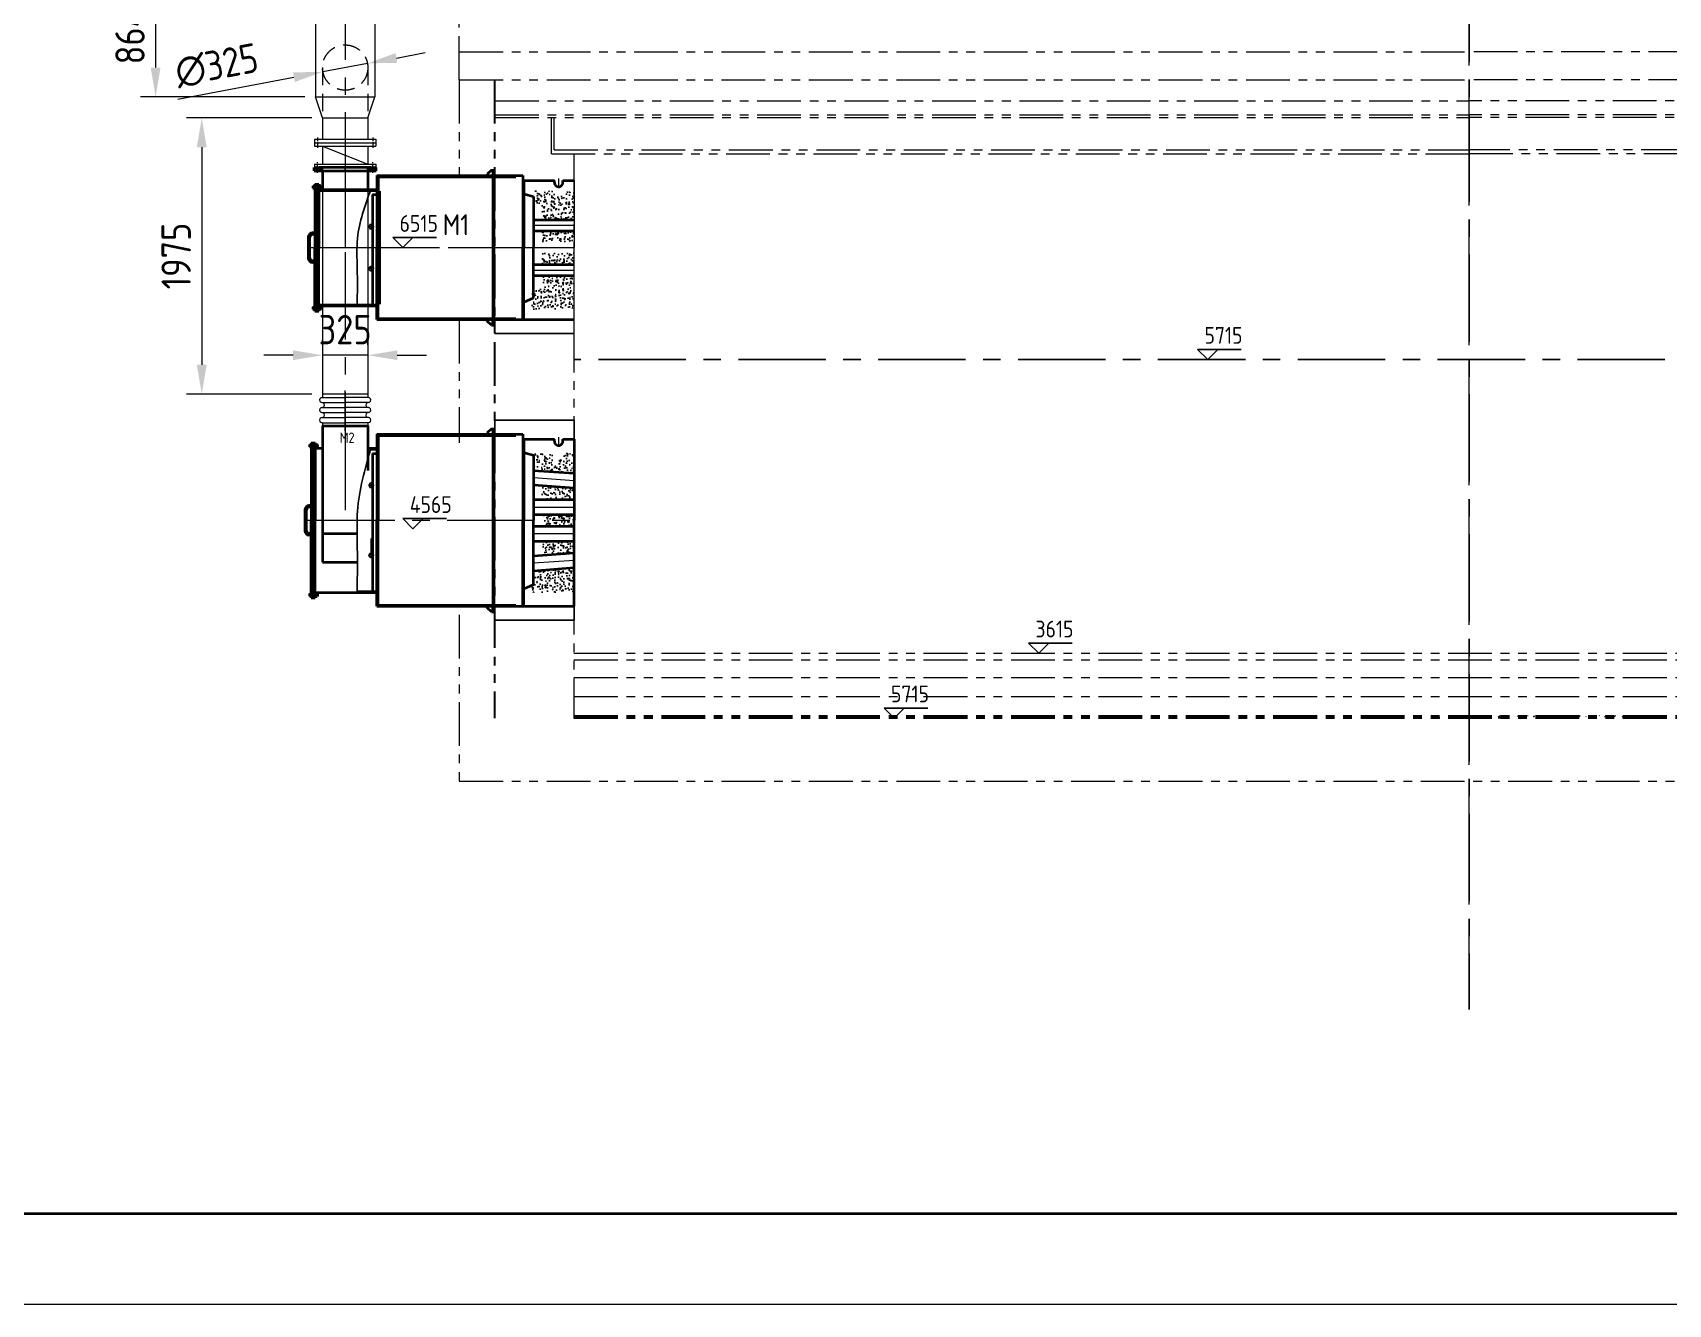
# Model space of a CAD drawing. Header units: millimetres. Extents: x 188205 to 604756, y -401673 to 15123.
# Drawn here: x 348711 to 360405, y -231572 to -222479 of the extents above; entities that cross this region are included whole.
import ezdxf

# ---------------------------------------------------------------- set-up
doc = ezdxf.new("R2010")
doc.units = ezdxf.units.MM
doc.header["$LTSCALE"] = 500
for name, pattern in [('CENTER', [2, 1.25, -0.25, 0.25, -0.25]), ('CONTINOUS', [0]), ('DASHED2', [0.375, 0.25, -0.125]), ('PHANTOM2', [1.25, 0.625, -0.125, 0.125, -0.125, 0.125, -0.125])]:
    doc.linetypes.add(name, pattern=pattern)
for name, color, linetype, lineweight in [('2D', 4, 'PHANTOM2', 20), ('BIAOZHU', 3, 'Continuous', 25), ('POU', 4, 'Continuous', 20), ('SHI', 7, 'Continuous', 40), ('SW', 8, 'Continuous', 20), ('WEN', 3, 'Continuous', 20), ('XI', 2, 'Continuous', 20), ('XU', 6, 'DASHED2', 20), ('ZHONG', 1, 'CENTER', 20), ('中心线', 1, 'CENTER', 18), ('尺寸', 4, 'Continuous', 18)]:
    doc.layers.add(name, color=color, linetype=linetype, lineweight=lineweight)
doc.layers.add('CENTR', color=1, linetype='CENTER')
doc.layers.add('dim', color=7, linetype='Continuous')
doc.styles.add('ACC', font='simplex.shx', dxfattribs={"width": 0.75, "bigfont": 'hztxt.shx'})
doc.styles.add('GB', font='gbenor.shx', dxfattribs={"bigfont": 'gbcbig.shx'})
doc.dimstyles.new('ISO-60', dxfattribs={"dimscale": 60, "dimtxt": 3.5, "dimasz": 3.5, "dimexe": 1.8, "dimexo": 1.25, "dimgap": 1.3, "dimtad": 1, "dimrnd": 1, "dimdsep": 46, "dimtxsty": 'GB', "dimcen": 0, "dimclrd": 3, "dimclre": 3, "dimclrt": 256, "dimadec": 0, "dimazin": 0, "dimtfac": 1, "dimtix": 1, "dimtmove": 0, "dimatfit": 3, "dimldrblk": 'DOTSMALL', "dimfxl": 0, "dimlwd": 20, "dimlwe": 20, "dimarcsym": 0})
pattern_1 = [(50, (-55914.91, -19507.804), (72.87387, -6.375634), [7.62, -83.82]), (355, (-55914.91, -19507.804), (-14.09713, 76.42266), [6.096, -67.056]), (100.451, (-55908.84, -19508.335), (58.777, 70.046675), [6.476, -71.236]), (46.1842, (-55914.91, -19487.48), (108.43162, -16.81693), [11.43, -125.73]), (96.6356, (-55905.88, -19488.89), (94.9617, 98.97022), [9.714, -106.854]), (351.184, (-55914.91, -19487.48), (94.96184, 98.97005), [9.144, -100.584]), (21, (-55904.75, -19492.564), (60.64595, -40.90621), [7.62, -83.82]), (326, (-55904.75, -19492.564), (24.72081, 73.67519), [6.096, -67.056]), (71.4514, (-55899.7, -19495.97), (85.3666, 32.76914), [6.476, -71.236]), (37.5, (-55914.913, -19507.804), (1.235441, 33.822016), [0, -66.2432, 0, -68.072, 0, -67.31]), (7.5, (-55914.913, -19507.804), (26.727865, 40.07223), [0, -38.8112, 0, -64.7192, 0, -25.654]), (327.5, (-55937.57, -19507.804), (54.236238, -2.291498), [0, -25.4, 0, -79.248, 0, -105.156]), (317.5, (-55947.73, -19507.804), (59.251673, 10.170596), [0, -33.02, 0, -52.6288, 0, -74.676])]
pattern_2 = [(45, (-4144.3455, -3566.1863), (-2.245064, 2.245064), [])]
pattern_3 = [(50, (-55889.91, -13124.71), (72.87387, -6.375634), [7.62, -83.82]), (355, (-55889.91, -13124.71), (-14.09713, 76.42266), [6.096, -67.056]), (100.451, (-55883.84, -13125.24), (58.777, 70.046675), [6.476, -71.236]), (46.1842, (-55889.91, -13104.39), (108.43162, -16.81693), [11.43, -125.73]), (96.6356, (-55880.88, -13105.79), (94.9617, 98.97022), [9.714, -106.854]), (351.184, (-55889.91, -13104.39), (94.96184, 98.97005), [9.144, -100.584]), (21, (-55879.75, -13109.47), (60.64595, -40.90621), [7.62, -83.82]), (326, (-55879.75, -13109.47), (24.72081, 73.67519), [6.096, -67.056]), (71.4514, (-55874.7, -13112.88), (85.3666, 32.76914), [6.476, -71.236]), (37.5, (-55889.913, -13124.709), (1.235441, 33.822016), [0, -66.2432, 0, -68.072, 0, -67.31]), (7.5, (-55889.913, -13124.71), (26.727865, 40.07223), [0, -38.8112, 0, -64.7192, 0, -25.654]), (327.5, (-55912.57, -13124.71), (54.236238, -2.291498), [0, -25.4, 0, -79.248, 0, -105.156]), (317.5, (-55922.73, -13124.71), (59.251673, 10.170596), [0, -33.02, 0, -52.6288, 0, -74.676])]
pattern_4 = [(225, (8646.2436, 8383.133), (-2.245064, 2.245064), [])]
pattern_5 = [(315, (-8646.2567, 8383.133), (2.245064, 2.245064), [])]
pattern_6 = [(45, (-8100.633, -9139.6654), (-2.245064, 2.245064), [])]
pattern_7 = [(225.002762, (9715.9156, 8383.5757), (-2.2451723, 2.2449558), [])]
pattern_8 = [(315, (-9716.3328, 8383.133), (2.245064, 2.245064), [])]

# ---------------------------------------------------------------- blocks, each defined once
blk = doc.blocks.new('A$C688D03D0')
at = {"layer": 'POU'}
h = blk.add_hatch(dxfattribs=at)
h.set_pattern_fill('ANSI31', color=256, style=0)
h.set_pattern_definition(pattern_2)
h.paths.add_polyline_path([(59, 35), (37, 35), (34, 32), (34, 32), (34, 9), (59, 9)])
h.paths.add_polyline_path([(0, 9), (12, 9), (12, 32), (0, 32)])
h = blk.add_hatch(dxfattribs=at)
h.set_pattern_fill('ANSI31', color=256, style=0)
h.set_pattern_definition(pattern_2)
h.paths.add_polyline_path([(434, 9), (445, 9), (445, 32), (434, 32)])
h.paths.add_polyline_path([(412, 9), (412, 32), (411, 32), (408, 35), (387, 35), (387, 9)])
at = {"layer": 'SHI'}
for p, q in [((0, 32), (34, 32)), ((0, 9), (0, 32)), ((0, 9), (445, 9)), ((12, 9), (12, 32)), ((37, 35), (34, 32)), ((34, 9), (34, 32)), ((37, 35), (408, 35)), ((59, 9), (59, 35)), ((387, 9), (387, 35)), ((408, 35), (411, 32)), ((411, 32), (445, 32)), ((412, 9), (412, 32)), ((434, 9), (434, 32)), ((445, 9), (445, 32))]:
    blk.add_line(p, q, dxfattribs=at)
at = {"layer": 'ZHONG'}
for p, q in [((23, 0), (23, 42)), ((223, 0), (223, 42)), ((423, 0), (423, 42))]:
    blk.add_line(p, q, dxfattribs=at)
blk = doc.blocks.new('A$C254039E6')
at = {"layer": 'BIAOZHU'}
h = blk.add_hatch(dxfattribs=at)
h.set_pattern_fill('AR-CONC', color=256, scale=0.4, style=0)
h.set_pattern_definition(pattern_1)
h.paths.add_polyline_path([(1996, 355), (1766, 355), (1766, 270), (1696, 240), (1696, 115), (1846, 115), (1896, 115), (1996, 115)])
h.paths.add_polyline_path([(1996, 960), (1916, 960), (1916, 945, -0.991576), (1856, 944), (1856, 960), (1696, 960), (1696, 865), (1766, 845), (1766, 755), (1996, 755)])
h = blk.add_hatch(dxfattribs=at)
h.set_pattern_fill('AR-CONC', color=256, scale=0.4, style=0)
h.set_pattern_definition(pattern_1)
h.paths.add_polyline_path([(1996, 675), (1766, 675), (1766, 595), (1996, 595)])
h.paths.add_polyline_path([(1996, 515), (1766, 515), (1766, 435), (1996, 435)])
for p, q in [((1426, 1075), (1431, 1075)), ((1581, 1062), (1581, 1070)), ((610, 960), (610, 150)), ((1426, 35), (1431, 35)), ((1431, 35), (1431, -60)), ((1581, 48), (1581, 40)), ((1996, -60), (1431, -60))]:
    blk.add_line(p, q, dxfattribs=at)
blk.add_spline([(543, 970), (448, 621), (446, 408), (446, 140)], degree=3, dxfattribs=at)
at = {"layer": 'SHI'}
for p, q in [((162, 1104), (557, 1104)), ((197, 1104), (197, 970)), ((522, 1104), (522, 970)), ((586, 1070), (586, 555)), ((586, 1070), (1416, 1070)), ((596, 1070), (596, 555)), ((596, 1062), (1581, 1062)), ((1406, 1110), (1376, 1080)), ((1376, 1080), (1376, 1070)), ((1406, 1110), (1416, 1110)), ((1416, 1110), (1416, 40)), ((1416, 1110), (1426, 1110)), ((1416, 1070), (1631, 1070)), ((1426, 40), (1426, 1110)), ((1631, 1070), (1631, 555)), ((132, 996), (133, 998)), ((132, 980), (132, 996)), ((132, 980), (133, 978)), ((133, 998), (139, 998)), ((133, 993), (139, 993)), ((133, 983), (139, 983)), ((133, 978), (139, 978)), ((139, 1000), (142, 1000)), ((139, 976), (139, 1000)), ((139, 978), (139, 998)), ((139, 998), (139, 978)), ((139, 976), (142, 976)), ((142, 1009), (171, 1009)), ((142, 1009), (142, 555)), ((152, 1009), (152, 555)), ((155, 1009), (155, 555)), ((171, 1009), (171, 555)), ((173, 1000), (171, 1000)), ((173, 976), (171, 976)), ((171, 970), (586, 970)), ((171, 964), (586, 964)), ((173, 976), (173, 1000)), ((173, 996), (175, 998)), ((173, 980), (173, 996)), ((173, 980), (175, 978)), ((175, 998), (184, 998)), ((175, 993), (184, 993)), ((175, 983), (184, 983)), ((175, 978), (184, 978)), ((186, 996), (184, 998)), ((186, 980), (184, 978)), ((186, 980), (186, 996)), ((186, 994), (186, 982)), ((187, 993), (186, 994)), ((186, 994), (186, 994)), ((186, 993), (187, 993)), ((186, 982), (187, 983)), ((186, 983), (187, 983)), ((186, 982), (186, 982)), ((187, 983), (187, 993)), ((1631, 1035), (1856, 1035)), ((1636, 1035), (1636, 555)), ((1637, 940), (1707, 920)), ((1856, 1021), (1856, 1035)), ((1916, 1035), (1996, 1035)), ((1916, 1020), (1916, 1035)), ((556, 934), (586, 934)), ((556, 934), (556, 146)), ((586, 934), (586, 146)), ((1707, 920), (1707, 555)), ((1707, 755), (1996, 755)), ((96, 630), (96, 480)), ((108, 480), (108, 630)), ((142, 661), (127, 661)), ((142, 649), (127, 649)), ((1707, 675), (1996, 675)), ((142, 101), (142, 555)), ((152, 101), (152, 555)), ((155, 101), (155, 555)), ((171, 101), (171, 555)), ((586, 40), (586, 555)), ((596, 40), (596, 555)), ((1631, 40), (1631, 555)), ((1636, 40), (1636, 555)), ((1707, 195), (1707, 555)), ((142, 461), (127, 461)), ((142, 449), (127, 449)), ((1707, 435), (1996, 435)), ((1707, 355), (1996, 355)), ((132, 130), (133, 132)), ((132, 114), (132, 130)), ((133, 132), (139, 132)), ((133, 127), (139, 127)), ((139, 110), (139, 134)), ((139, 134), (142, 134)), ((139, 132), (139, 112)), ((139, 112), (139, 132)), ((171, 146), (586, 146)), ((171, 140), (586, 140)), ((173, 134), (171, 134)), ((173, 110), (173, 134)), ((173, 130), (175, 132)), ((173, 114), (173, 130)), ((175, 132), (184, 132)), ((175, 127), (184, 127)), ((186, 130), (184, 132)), ((186, 114), (186, 130)), ((186, 128), (186, 116)), ((187, 127), (186, 128)), ((186, 128), (186, 128)), ((186, 127), (187, 127)), ((187, 117), (187, 127)), ((1637, 165), (1707, 195)), ((132, 114), (133, 112)), ((133, 117), (139, 117)), ((133, 112), (139, 112)), ((139, 110), (142, 110)), ((142, 101), (171, 101)), ((173, 110), (171, 110)), ((173, 114), (175, 112)), ((175, 117), (184, 117)), ((175, 112), (184, 112)), ((186, 114), (184, 112)), ((186, 116), (187, 117)), ((186, 117), (187, 117)), ((186, 116), (186, 116)), ((586, 40), (1416, 40)), ((596, 48), (1581, 48)), ((1376, 30), (1376, 40)), ((1406, 0), (1376, 30)), ((1406, 0), (1416, 0)), ((1416, 0), (1416, 40)), ((1416, 40), (1631, 40)), ((1416, 0), (1426, 0)), ((1426, 0), (1426, 40)), ((1631, 40), (1846, 40)), ((1846, 40), (1896, 40)), ((1896, 40), (1996, 40))]:
    blk.add_line(p, q, dxfattribs=at)
for centre, radius, start, end in [((137, 997), 5.17, 193.1408, 226.8592), ((142, 988), 9.75, 147.7958, 212.2042), ((137, 979), 5.17, 133.1408, 166.8592), ((178, 997), 5.17, 193.1408, 226.8592), ((183, 988), 9.75, 147.7958, 212.2042), ((178, 979), 5.17, 133.1408, 166.8592), ((180, 997), 5.17, 313.1408, 346.8592), ((176, 988), 9.75, 327.7958, 32.2042), ((180, 979), 5.17, 13.1408, 46.8592), ((1886, 1020), 30, 179.0306, 0), ((127, 630), 31, 90, 180), ((127, 630), 19, 90, 180), ((127, 480), 31, 180, 270), ((127, 480), 19, 180, 270), ((137, 131), 5.17, 193.1408, 226.8592), ((142, 122), 9.75, 147.7958, 212.2042), ((178, 131), 5.17, 193.1408, 226.8592), ((183, 122), 9.75, 147.7958, 212.2042), ((180, 131), 5.17, 313.1408, 346.8592), ((176, 122), 9.75, 327.7958, 32.2042), ((137, 113), 5.17, 133.1408, 166.8592), ((178, 113), 5.17, 133.1408, 166.8592), ((180, 113), 5.17, 13.1408, 46.8592)]:
    blk.add_arc(centre, radius, start, end, dxfattribs=at)
at = {"layer": 'SW'}
for p in [(1996, 1035), (1996, -60)]:
    blk.add_line(p, (1996, 555), dxfattribs=at)
for points in [[(537, 720), (529, 705), (537, 690), (555, 690), (563, 705), (555, 720)], [(537, 390), (529, 405), (537, 420), (555, 420), (563, 405), (555, 390)]]:
    blk.add_lwpolyline(points, close=True, dxfattribs=at)
for centre in [(546, 705), (546, 405)]:
    blk.add_circle(centre, 15, dxfattribs=at)
at = {"layer": 'ZHONG'}
for p, q in [((360, 1152), (360, 555)), ((1886, 1049), (1886, 992)), ((566, 705), (526, 705)), ((546, 725), (546, 685)), ((1707, 715), (1996, 715)), ((102, 630), (102, 480)), ((142, 655), (127, 655)), ((114, 555), (2012, 555)), ((142, 455), (127, 455)), ((566, 405), (526, 405)), ((546, 385), (546, 425)), ((1707, 395), (1996, 395))]:
    blk.add_line(p, q, dxfattribs=at)
at = {"layer": 'ZHONG', "color": 1, "linetype": 'CENTER'}
for p, q in [((124, 988), (193, 988)), ((124, 122), (193, 122))]:
    blk.add_line(p, q, dxfattribs=at)
at = {"layer": 'ZHONG'}
for centre, start, end in [((127, 630), 90, 180), ((127, 480), 180, 270)]:
    blk.add_arc(centre, 25, start, end, dxfattribs=at)
at = {"layer": 'WEN'}
blk.add_blockref('A$C688D03D0', (137, 1095), dxfattribs=at)
at = {"layer": 'BIAOZHU', "style": 'GB'}
blk.add_text('M1', height=150, dxfattribs=at).set_placement((1058, 644))
blk = doc.blocks.new('A$C1E1E1D1D')
at = {"layer": 'BIAOZHU'}
h = blk.add_hatch(dxfattribs=at)
h.set_pattern_fill('AR-CONC', color=256, scale=0.4, style=0)
h.set_pattern_definition([(50, (-55889.91, -19306.01), (72.87387, -6.375634), [7.62, -83.82]), (355, (-55889.91, -19306.01), (-14.09713, 76.42266), [6.096, -67.056]), (100.451, (-55883.84, -19306.54), (58.777, 70.046675), [6.476, -71.236]), (46.1842, (-55889.91, -19285.69), (108.43162, -16.81693), [11.43, -125.73]), (96.6356, (-55880.88, -19287.09), (94.9617, 98.97022), [9.714, -106.854]), (351.184, (-55889.91, -19285.69), (94.96184, 98.97005), [9.144, -100.584]), (21, (-55879.75, -19290.77), (60.64595, -40.90621), [7.62, -83.82]), (326, (-55879.75, -19290.77), (24.72081, 73.67519), [6.096, -67.056]), (71.4514, (-55874.7, -19294.18), (85.3666, 32.76914), [6.476, -71.236]), (37.5, (-55889.913, -19306.01), (1.235441, 33.822016), [0, -66.2432, 0, -68.072, 0, -67.31]), (7.5, (-55889.913, -19306.01), (26.727865, 40.07223), [0, -38.8112, 0, -64.7192, 0, -25.654]), (327.5, (-55912.57, -19306.01), (54.236238, -2.291498), [0, -25.4, 0, -79.248, 0, -105.156]), (317.5, (-55922.73, -19306.01), (59.251673, 10.170596), [0, -33.02, 0, -52.6288, 0, -74.676])])
h.paths.add_polyline_path([(2021, 420), (1791, 400), (1791, 397), (1721, 367), (1721, 242), (1921, 242), (1971, 242), (2021, 242)])
edge = h.paths.add_edge_path()
edge.add_line((2021, 1237), (1941, 1237))
edge.add_line((1941, 1237), (1941, 1222))
edge.add_arc((1911, 1222), 30, -179.9967, 0, ccw=False)
edge.add_line((1881, 1222), (1881, 1237))
edge.add_line((1881, 1237), (1721, 1237))
edge.add_line((1721, 1237), (1721, 1142))
edge.add_line((1721, 1142), (1791, 1122))
edge.add_line((1791, 1122), (1791, 1114))
edge.add_line((1791, 1114), (2021, 1094))
edge.add_line((2021, 1094), (2021, 1237))
h = blk.add_hatch(dxfattribs=at)
h.set_pattern_fill('AR-CONC', color=256, scale=0.4, style=0)
h.set_pattern_definition(pattern_3)
h.paths.add_polyline_path([(2021, 990), (1791, 1010), (1791, 906), (2021, 906)])
h = blk.add_hatch(dxfattribs=at)
h.set_pattern_fill('AR-CONC', color=256, scale=0.4, style=0)
h.set_pattern_definition(pattern_3)
h.paths.add_polyline_path([(2021, 757), (1791, 757), (1791, 716), (2021, 716)])
h.paths.add_polyline_path([(2021, 798), (1791, 798), (1791, 757), (2021, 757)])
h.paths.add_polyline_path([(2021, 608), (1791, 608), (1791, 504), (2021, 524)])
for p, q in [((1456, 1472), (1456, 1372)), ((1456, 1472), (2021, 1472)), ((2021, 1337), (2021, 1472)), ((1451, 1377), (1456, 1377)), ((1606, 1364), (1606, 1372)), ((1456, 142), (1456, 42)), ((1606, 150), (1606, 142)), ((2021, 142), (2021, 42)), ((1456, 42), (2021, 42)), ((1457, 42), (1557, 42))]:
    blk.add_line(p, q, dxfattribs=at)
blk.add_spline([(568, 1272), (473, 823), (471, 609), (471, 242)], degree=3, dxfattribs=at)
at = {"layer": 'SHI'}
for p, q in [((222, 1432), (222, 457)), ((222, 1432), (547, 1432)), ((547, 1432), (547, 1114)), ((1431, 1412), (1401, 1382)), ((1431, 1412), (1441, 1412)), ((1441, 1412), (1441, 142)), ((1441, 1412), (1451, 1412)), ((1451, 142), (1451, 1412)), ((132, 1298), (133, 1300)), ((132, 1282), (132, 1298)), ((133, 1300), (139, 1300)), ((133, 1295), (139, 1295)), ((139, 1302), (142, 1302)), ((139, 1278), (139, 1302)), ((139, 1279), (139, 1300)), ((139, 1300), (139, 1279)), ((142, 1311), (171, 1311)), ((142, 1311), (142, 757)), ((152, 1311), (152, 757)), ((155, 1311), (155, 757)), ((171, 1311), (171, 757)), ((173, 1302), (171, 1302)), ((173, 1278), (173, 1302)), ((173, 1298), (175, 1300)), ((173, 1282), (173, 1298)), ((175, 1300), (184, 1300)), ((175, 1295), (184, 1295)), ((186, 1298), (184, 1300)), ((186, 1282), (186, 1298)), ((186, 1296), (186, 1284)), ((187, 1295), (186, 1296)), ((186, 1296), (186, 1296)), ((186, 1295), (187, 1295)), ((187, 1285), (187, 1295)), ((611, 1372), (611, 757)), ((611, 1372), (1441, 1372)), ((621, 1372), (621, 757)), ((621, 1364), (1606, 1364)), ((1401, 1382), (1401, 1372)), ((1441, 1372), (1656, 1372)), ((1656, 1372), (1656, 757)), ((1656, 1337), (1881, 1337)), ((1661, 1337), (1661, 757)), ((1881, 1322), (1881, 1337)), ((1941, 1337), (2021, 1337)), ((1941, 1322), (1941, 1337)), ((2021, 1337), (2021, 757)), ((132, 1282), (133, 1279)), ((133, 1285), (139, 1285)), ((133, 1279), (139, 1279)), ((139, 1278), (142, 1278)), ((173, 1278), (171, 1278)), ((171, 1272), (222, 1272)), ((173, 1282), (175, 1279)), ((175, 1285), (184, 1285)), ((175, 1279), (184, 1279)), ((186, 1282), (184, 1279)), ((186, 1284), (187, 1285)), ((186, 1285), (187, 1285)), ((186, 1284), (186, 1284)), ((547, 1272), (611, 1272)), ((566, 1266), (611, 1266)), ((581, 1235), (611, 1235)), ((581, 1235), (581, 248)), ((611, 1235), (611, 248)), ((1662, 1242), (1732, 1222)), ((1732, 1222), (1732, 757)), ((1732, 1114), (2021, 1094)), ((1732, 1010), (2021, 990)), ((96, 832), (96, 682)), ((108, 682), (108, 832)), ((142, 863), (127, 863)), ((142, 851), (127, 851)), ((1732, 906), (2021, 906)), ((142, 203), (142, 757)), ((152, 203), (152, 757)), ((155, 203), (155, 757)), ((171, 203), (171, 757)), ((611, 142), (611, 757)), ((621, 142), (621, 757)), ((1656, 142), (1656, 757)), ((1662, 142), (1662, 757)), ((1732, 798), (2021, 798)), ((1732, 297), (1732, 757)), ((1732, 716), (2021, 716)), ((2021, 142), (2021, 757)), ((142, 663), (127, 663)), ((142, 651), (127, 651)), ((222, 663), (470, 663)), ((1732, 608), (2021, 608)), ((1732, 504), (2021, 524)), ((222, 457), (472, 457)), ((1732, 395), (2021, 420)), ((132, 232), (133, 234)), ((133, 234), (139, 234)), ((139, 212), (139, 236)), ((139, 236), (142, 236)), ((139, 234), (139, 213)), ((139, 213), (139, 234)), ((171, 242), (611, 242)), ((173, 236), (171, 236)), ((173, 212), (173, 236)), ((173, 232), (175, 234)), ((175, 234), (184, 234)), ((186, 232), (184, 234)), ((471, 248), (611, 248)), ((1662, 267), (1732, 297)), ((132, 216), (132, 232)), ((132, 216), (133, 213)), ((133, 229), (139, 229)), ((133, 219), (139, 219)), ((133, 213), (139, 213)), ((139, 212), (142, 212)), ((142, 203), (171, 203)), ((173, 212), (171, 212)), ((173, 216), (173, 232)), ((173, 216), (175, 213)), ((175, 229), (184, 229)), ((175, 219), (184, 219)), ((175, 213), (184, 213)), ((186, 216), (184, 213)), ((186, 216), (186, 232)), ((186, 230), (186, 218)), ((187, 229), (186, 230)), ((186, 230), (186, 230)), ((186, 229), (187, 229)), ((186, 218), (187, 219)), ((186, 219), (187, 219)), ((186, 218), (186, 218)), ((187, 219), (187, 229)), ((611, 142), (1441, 142)), ((621, 150), (1606, 150)), ((1401, 132), (1401, 142)), ((1431, 102), (1401, 132)), ((1441, 102), (1441, 142)), ((1441, 142), (1656, 142)), ((1451, 102), (1451, 142)), ((1451, 137), (1456, 137)), ((1656, 142), (1871, 142)), ((1871, 142), (1921, 142)), ((1921, 142), (2021, 142)), ((1431, 102), (1441, 102)), ((1441, 102), (1451, 102))]:
    blk.add_line(p, q, dxfattribs=at)
for centre, radius, start, end in [((137, 1299), 5.17, 193.1408, 226.8592), ((142, 1290), 9.75, 147.7958, 212.2042), ((178, 1299), 5.17, 193.1408, 226.8592), ((183, 1290), 9.75, 147.7958, 212.2042), ((180, 1299), 5.17, 313.1408, 346.8592), ((176, 1290), 9.75, 327.7958, 32.2042), ((1911, 1322), 30, 179.0306, 0), ((137, 1281), 5.17, 133.1408, 166.8592), ((178, 1281), 5.17, 133.1408, 166.8592), ((180, 1281), 5.17, 13.1408, 46.8592), ((127, 832), 31, 90, 180), ((127, 832), 19, 90, 180), ((127, 682), 31, 180, 270), ((127, 682), 19, 180, 270), ((137, 233), 5.17, 193.1408, 226.8592), ((142, 224), 9.75, 147.7958, 212.2042), ((137, 215), 5.17, 133.1408, 166.8592), ((178, 233), 5.17, 193.1408, 226.8592), ((183, 224), 9.75, 147.7958, 212.2042), ((178, 215), 5.17, 133.1408, 166.8592), ((180, 233), 5.17, 313.1408, 346.8592), ((176, 224), 9.75, 327.7958, 32.2042), ((180, 215), 5.17, 13.1408, 46.8592)]:
    blk.add_arc(centre, radius, start, end, dxfattribs=at)
at = {"layer": 'SW'}
for points in [[(562, 1022), (554, 1007), (562, 992), (580, 992), (588, 1007), (580, 1022)], [(562, 492), (554, 507), (562, 522), (580, 522), (588, 507), (580, 492)]]:
    blk.add_lwpolyline(points, close=True, dxfattribs=at)
for centre in [(571, 1007), (571, 507)]:
    blk.add_circle(centre, 15, dxfattribs=at)
at = {"layer": 'ZHONG'}
for p, q in [((385, 1454), (385, 757)), ((385, 1397), (385, 1439)), ((1911, 1351), (1911, 1294)), ((1732, 1062), (2021, 1042)), ((591, 1007), (551, 1007)), ((571, 1027), (571, 986)), ((102, 832), (102, 682)), ((142, 857), (127, 857)), ((1732, 906), (2021, 906)), ((1732, 852), (2021, 852)), ((114, 757), (2037, 757)), ((1732, 798), (2021, 798)), ((1732, 716), (2021, 716)), ((142, 657), (127, 657)), ((571, 486), (571, 627)), ((1732, 662), (2021, 662)), ((1732, 608), (2021, 608)), ((591, 507), (551, 507)), ((1732, 452), (2021, 472))]:
    blk.add_line(p, q, dxfattribs=at)
at = {"layer": 'ZHONG', "color": 1, "linetype": 'CENTER'}
for p, q in [((124, 1290), (193, 1290)), ((124, 224), (193, 224))]:
    blk.add_line(p, q, dxfattribs=at)
at = {"layer": 'ZHONG'}
for centre, start, end in [((127, 832), 90, 180), ((127, 682), 180, 270)]:
    blk.add_arc(centre, 25, start, end, dxfattribs=at)
at = {"layer": 'BIAOZHU', "style": 'GB'}
blk.add_text('M2', height=75, dxfattribs=at).set_placement((346, 1310))
blk = doc.blocks.new('正标高')
at = {"layer": 'BIAOZHU'}
for p, q in [((-2.4, 2.4), (8, 2.4)), ((-2.4, 2.4), (0, 0)), ((2.4, 2.4), (0, 0))]:
    blk.add_line(p, q, dxfattribs=at)
at = {"layer": 'BIAOZHU', "style": 'GB', "flags": 10}
blk.add_attdef('+', (-3.12, 3.76), '', height=4, dxfattribs=at)
at = {"layer": 'BIAOZHU', "style": 'GB'}
blk.add_attdef('1000', (-0.7624, 3.76), '', height=4, dxfattribs=at)
blk = doc.blocks.new('A$C684A07F7')
at = {"layer": 'POU'}
h = blk.add_hatch(dxfattribs=at)
h.set_pattern_fill('FLEX', color=256, scale=5, angle=30, style=0)
h.set_pattern_definition([(30, (-178034.502, -68522.95), (-15.875, 27.4963066), [31.75, -31.75]), (75, (-178007.005, -68507.076), (-15.8750069, 27.4963184), [7.9375, -29.0263, 7.9375, -44.9013])])
h.paths.add_polyline_path([(8500, 468.01), (8412, 468.01), (8412, 458.01), (8500, 458.01)])
h.paths.add_polyline_path([(9470, 468.01), (8500, 468.01), (8500, 458.01), (9470, 458.01)])
h.paths.add_polyline_path([(9590, 468.01), (9470, 468.01), (9470, 458.01), (9590, 458.01)])
for p, q in [((1105, 5014.01), (1105, 5914.01)), ((1105, 5214.01), (8325, 5214.01)), ((15545, 5214.01), (8325, 5214.01)), ((1105, 5014.01), (8325, 5014.01)), ((1105, 5014.01), (1105, 4329.01)), ((1355, 5014.01), (1355, 450)), ((1360, 5014.01), (1360, 450)), ((15545, 5014.01), (8325, 5014.01)), ((1360, 4864.01), (8325, 4864.01)), ((15290, 4864.01), (8325, 4864.01)), ((1360, 4764.01), (8325, 4764.01)), ((1360, 4744.01), (8325, 4744.01)), ((1763, 4484.01), (1763, 4744.01)), ((1783, 4514.01), (1783, 4744.01)), ((15290, 4764.01), (8325, 4764.01)), ((15290, 4744.01), (8325, 4744.01)), ((1763, 4484.01), (8325, 4484.01)), ((1783, 4514.01), (8325, 4514.01)), ((1925, 4484.01), (1925, 450)), ((14867, 4514.01), (8325, 4514.01)), ((14887, 4484.01), (8325, 4484.01)), ((1105, 3299.01), (1105, 2419.01)), ((1105, 1189.01), (1105, 0)), ((1925, 914.01), (14725, 914.01)), ((1925, 866.01), (14725, 866.01)), ((1925, 740.01), (14725, 740.01)), ((1925, 604.01), (14725, 604.01)), ((1925, 468.01), (14725, 468.01)), ((1925, 458.01), (14725, 458.01)), ((1925, 450), (15545, 450)), ((1105, 0), (15545, 0))]:
    blk.add_line(p, q)
at = {"layer": 'CENTR'}
for p, q in [((8325, 8765.59), (8325, -1633.89)), ((14725, 3014.01), (1925, 3014.01))]:
    blk.add_line(p, q, dxfattribs=at)
at = {"layer": 'SHI'}
for p, q in [((8108, 448), (8108, 458.01)), ((8542, 448), (8542, 458.01))]:
    blk.add_line(p, q, dxfattribs=at)
at = {"layer": 'ZHONG', "color": 1, "ltscale": 0.5}
blk.add_line((25, 3814.01), (1925, 3814.01), dxfattribs=at)
at = {"layer": 'SHI'}
ref = blk.add_blockref('正标高', (701.05, 3814.01), dxfattribs=dict(at, xscale=30, yscale=30, zscale=30))
ref.add_attrib('1000', '6515', (678.18, 3926.81), dxfattribs={"layer": 'BIAOZHU', "height": 120, "style": 'GB'})
ref = blk.add_blockref('正标高', (6455.91, 3014.01), dxfattribs=dict(at, xscale=30, yscale=30, zscale=30))
ref.add_attrib('1000', '5715', (6433.04, 3126.81), dxfattribs={"layer": 'BIAOZHU', "height": 120, "style": 'GB'})
ref = blk.add_blockref('正标高', (773.86, 1804.01), dxfattribs=dict(at, xscale=30, yscale=30, zscale=30))
ref.add_attrib('1000', '4565', (750.99, 1916.81), dxfattribs={"layer": 'BIAOZHU', "height": 120, "style": 'GB'})
ref = blk.add_blockref('正标高', (5247.51, 914.01), dxfattribs=dict(at, xscale=30, yscale=30, zscale=30))
ref.add_attrib('1000', '3615', (5224.64, 1026.81), dxfattribs={"layer": 'BIAOZHU', "height": 120, "style": 'GB'})
ref = blk.add_blockref('正标高', (4214.34, 450), dxfattribs=dict(at, xscale=30, yscale=30, zscale=30))
ref.add_attrib('1000', '5715', (4191.47, 562.8), dxfattribs={"layer": 'BIAOZHU', "height": 120, "style": 'GB'})
at = {"layer": 'WEN'}
for name, p in [('A$C254039E6', (-70.81, 3259.01)), ('A$C1E1E1D1D', (-95.81, 1107.22))]:
    blk.add_blockref(name, p, dxfattribs=at)
blk = doc.blocks.new('蝶阀-DN300')
at = {"linetype": 'CONTINOUS'}
for p, q in [((-220, 226), (220, 226)), ((-220, 226), (-220, 178)), ((-220, 202), (220, 202)), ((-220, 178), (220, 178)), ((-162, 178), (-162, 48)), ((-162, 178), (162, 48)), ((162, 178), (162, 48)), ((220, 226), (220, 178)), ((-220, 48), (220, 48)), ((-220, 48), (-220, 0)), ((-220, 24), (220, 24)), ((-220, 0), (220, 0)), ((220, 48), (220, 0))]:
    blk.add_line(p, q, dxfattribs=at)
at = {"layer": '中心线', "ltscale": 0.04}
for p, q in [((-198, 239), (-198, 164)), ((198, 239), (198, 164)), ((-198, -13), (-198, 62)), ((198, -13), (198, 62))]:
    blk.add_line(p, q, dxfattribs=at)
at = {"layer": '中心线', "ltscale": 0.1}
blk.add_line((0, 258), (0, -52), dxfattribs=at)
blk = doc.blocks.new('A$C14AE279B')
at = {"layer": 'POU'}
h = blk.add_hatch(dxfattribs=at)
h.set_pattern_fill('ANSI31', color=256, style=0)
h.set_pattern_definition(pattern_6)
h.paths.add_polyline_path([(38, 16), (69, 16), (69, 42), (42, 42), (39, 39), (38, 39)])
h.paths.add_polyline_path([(12, 39), (0, 39), (0, 16), (12, 16)])
h = blk.add_hatch(dxfattribs=at)
h.set_pattern_fill('ANSI31', color=256, style=0)
h.set_pattern_definition(pattern_6)
h.paths.add_polyline_path([(527, 39), (527, 39), (524, 42), (497, 42), (497, 16), (527, 16)])
h.paths.add_polyline_path([(553, 16), (565, 16), (565, 39), (553, 39)])
at = {"layer": 'SHI'}
for p, q in [((0, 39), (39, 39)), ((0, 16), (0, 39)), ((0, 16), (70, 16)), ((12, 16), (12, 39)), ((38, 16), (38, 39)), ((42, 42), (39, 39)), ((42, 42), (524, 42)), ((69, 16), (69, 42)), ((496, 16), (565, 16)), ((497, 16), (497, 42)), ((524, 42), (527, 39)), ((527, 39), (565, 39)), ((527, 16), (527, 39)), ((553, 16), (553, 39)), ((565, 16), (565, 39))]:
    blk.add_line(p, q, dxfattribs=at)
at = {"layer": 'ZHONG'}
for p, q in [((25, 0), (25, 52)), ((283, 0), (283, 52)), ((540, 0), (540, 52))]:
    blk.add_line(p, q, dxfattribs=at)
blk = doc.blocks.new('wf-3tf-dn400-a')
at = {"layer": 'POU'}
h = blk.add_hatch(dxfattribs=at)
h.set_pattern_fill('ANSI31', color=256, angle=-90, style=0)
h.set_pattern_definition(pattern_8)
h.paths.add_polyline_path([(-561, 244), (-561, 214), (-535, 214), (-535, 241), (-538, 244), (-538, 244)])
h.paths.add_polyline_path([(-538, 270), (-538, 282), (-561, 282), (-561, 270)])
h = blk.add_hatch(dxfattribs=at)
h.set_pattern_fill('ANSI31', color=256, style=0)
h.set_pattern_definition(pattern_4)
h.paths.add_polyline_path([(-509, 244), (-509, 214), (-535, 214), (-535, 241), (-532, 244), (-532, 244)])
h.paths.add_polyline_path([(-532, 270), (-532, 282), (-509, 282), (-509, 270)])
h = blk.add_hatch(dxfattribs=at)
h.set_pattern_fill('ANSI31', color=256, angle=-90, style=0)
h.set_pattern_definition(pattern_5)
h.paths.add_polyline_path([(509, 244), (509, 214), (535, 214), (535, 241), (532, 244), (532, 244)])
h.paths.add_polyline_path([(532, 270), (532, 282), (509, 282), (509, 270)])
h = blk.add_hatch(dxfattribs=at)
h.set_pattern_fill('ANSI31', color=256, style=0)
h.set_pattern_definition(pattern_7)
h.paths.add_polyline_path([(561, 244), (561, 214), (535, 214), (535, 241), (538, 244), (538, 244)])
h.paths.add_polyline_path([(538, 270), (538, 282), (561, 282), (561, 270)])
h = blk.add_hatch(dxfattribs=at)
h.set_pattern_fill('ANSI31', color=256, angle=-90, style=0)
h.set_pattern_definition(pattern_8)
h.paths.add_polyline_path([(-538, -245), (-538, -244), (-535, -241), (-535, -214), (-561, -214), (-561, -245)])
h.paths.add_polyline_path([(-561, -271), (-561, -283), (-538, -283), (-538, -271)])
h = blk.add_hatch(dxfattribs=at)
h.set_pattern_fill('ANSI31', color=256, style=0)
h.set_pattern_definition(pattern_4)
h.paths.add_polyline_path([(-532, -245), (-532, -244), (-535, -241), (-535, -214), (-509, -214), (-509, -245)])
h.paths.add_polyline_path([(-509, -271), (-509, -283), (-532, -283), (-532, -271)])
h = blk.add_hatch(dxfattribs=at)
h.set_pattern_fill('ANSI31', color=256, angle=-90, style=0)
h.set_pattern_definition(pattern_5)
h.paths.add_polyline_path([(532, -245), (532, -244), (535, -241), (535, -214), (509, -214), (509, -245)])
h.paths.add_polyline_path([(509, -271), (509, -283), (532, -283), (532, -271)])
h = blk.add_hatch(dxfattribs=at)
h.set_pattern_fill('ANSI31', color=256, style=0)
h.set_pattern_definition(pattern_7)
h.paths.add_polyline_path([(538, -245), (538, -244), (535, -241), (535, -214), (561, -214), (561, -245)])
h.paths.add_polyline_path([(561, -271), (561, -283), (538, -283), (538, -271)])
for p, q in [((-317, 615), (-317, 650)), ((-250, 650), (-317, 650)), ((-317, 615), (-250, 615)), ((-309, 444), (-309, 615)), ((-295, 444), (-295, 615)), ((-205, 666), (-250, 666)), ((-228, 624), (-20, 624)), ((-228, 612), (-20, 612)), ((-205, 650), (-139, 650)), ((-161, 444), (-161, 612)), ((-147, 444), (-147, 612)), ((-139, 624), (-139, 650)), ((-9, 624), (9, 624)), ((-9, 612), (9, 612)), ((20, 624), (227, 624)), ((20, 612), (228, 612)), ((139, 624), (139, 650)), ((205, 650), (139, 650)), ((147, 444), (147, 612)), ((161, 444), (161, 612)), ((250, 667), (205, 667)), ((250, 650), (317, 650)), ((317, 615), (250, 615)), ((295, 444), (295, 615)), ((309, 444), (309, 615)), ((317, 615), (317, 650)), ((-205, 548), (-250, 548)), ((250, 548), (205, 548)), ((-352, 374), (-429, 304)), ((-352, 389), (-352, 374)), ((-352, 389), (-228, 389)), ((-228, 374), (-352, 374)), ((-317, 389), (-317, 444)), ((-228, 444), (-317, 444)), ((-317, 409), (-139, 409)), ((-228, 409), (-317, 409)), ((-228, 444), (-139, 444)), ((-228, 409), (-139, 409)), ((-228, 389), (-104, 389)), ((-228, 374), (-104, 374)), ((-139, 389), (-139, 444)), ((-104, 389), (-104, 374)), ((-104, 374), (-1, 282)), ((75, 374), (4, 282)), ((75, 389), (75, 374)), ((75, 389), (228, 389)), ((228, 374), (75, 374)), ((139, 389), (139, 444)), ((228, 444), (139, 444)), ((139, 409), (317, 409)), ((228, 409), (139, 409)), ((205, 409), (196, 409)), ((199, 409), (199, 389)), ((251, 409), (205, 409)), ((240, 409), (215, 409)), ((228, 444), (317, 444)), ((228, 409), (317, 409)), ((351, 389), (228, 389)), ((228, 374), (351, 374)), ((256, 409), (256, 389)), ((317, 389), (317, 444)), ((351, 389), (351, 374)), ((351, 374), (451, 282)), ((-465, 265), (-465, 253)), ((-465, 265), (-228, 265)), ((-465, 253), (-228, 253)), ((-460, -45), (-460, 253)), ((-454, 253), (-454, -287)), ((-451, 284), (-453, 282)), ((-453, 282), (-228, 282)), ((-453, 270), (-453, 282)), ((-453, 270), (-228, 270)), ((-453, 270), (-453, 265)), ((-451, 286), (-451, 282)), ((-429, 308), (-447, 308)), ((-447, 308), (-447, 286)), ((-438, 286), (-440, 282)), ((-438, 282), (-436, 286)), ((-429, 286), (-429, 308)), ((-425, 286), (-425, 282)), ((228, 282), (-228, 282)), ((228, 270), (-228, 270)), ((-228, 265), (0, 265)), ((-1, 265), (-228, 265)), ((-228, 253), (0, 253)), ((-1, 270), (-1, 282)), ((-1, 270), (-1, 265)), ((-1, 265), (-1, 253)), ((0, 253), (-1, 253)), ((228, 265), (0, 265)), ((0, 253), (3, 253)), ((0, 253), (0, 253)), ((228, 253), (0, 253)), ((0, 253), (3, 253)), ((4, 282), (228, 282)), ((4, 270), (4, 282)), ((4, 270), (228, 270)), ((4, 270), (4, 265)), ((4, 265), (4, 253)), ((4, 265), (228, 265)), ((451, 282), (228, 282)), ((451, 270), (228, 270)), ((465, 265), (228, 265)), ((465, 253), (228, 253)), ((435, 265), (435, 265)), ((451, 270), (451, 282)), ((451, 270), (451, 265)), ((451, 265), (451, 265)), ((454, 253), (454, -287)), ((460, -45), (460, 253)), ((460, -45), (460, 253)), ((465, 265), (465, 253)), ((-545, 212), (-545, -213)), ((-460, 212), (-525, 212)), ((-525, 212), (-525, -213)), ((-454, 208), (-525, 208)), ((454, 208), (525, 208)), ((460, 212), (525, 212)), ((525, 212), (525, -213)), ((545, 212), (545, -213)), ((-460, -45), (-460, -290)), ((460, -45), (460, -290)), ((-460, -208), (-525, -208)), ((-460, -213), (-525, -213)), ((-460, -208), (-454, -208)), ((460, -208), (525, -208)), ((460, -213), (525, -213)), ((-460, -290), (-454, -287)), ((-460, -290), (-261, -440)), ((-460, -290), (-460, -420)), ((-454, -287), (-253, -440)), ((454, -287), (253, -440)), ((460, -290), (261, -440)), ((460, -290), (460, -420)), ((-301, -410), (-460, -410)), ((-288, -420), (-460, -420)), ((-261, -440), (261, -440)), ((-261, -440), (-261, -450)), ((261, -450), (-261, -450)), ((-212, -450), (-212, -515)), ((-208, -450), (-208, -515)), ((208, -450), (208, -515)), ((212, -450), (212, -515)), ((261, -440), (261, -450)), ((460, -420), (288, -420)), ((460, -410), (301, -410)), ((212, -515), (-212, -515))]:
    blk.add_line(p, q)
for points in [[(-205, 624), (-205, 666), (-250, 666), (-250, 524), (-205, 524), (-205, 612)], [(250, 615), (250, 667), (205, 667), (205, 624)], [(205, 612), (205, 525), (250, 525), (250, 615)]]:
    blk.add_lwpolyline(points)
for points in [[(-20, 627), (-9, 627), (-9, 610), (-20, 610)], [(20, 627), (9, 627), (9, 610), (20, 610)], [(-451, 286), (-425, 286), (-425, 301), (-451, 301)]]:
    blk.add_lwpolyline(points, close=True)
for centre, radius in [((-228, 618), 6), ((0, 618), 6), ((228, 619), 6), ((0, -336), 32), ((0, -336), 13.5)]:
    blk.add_circle(centre, radius)
at = {"layer": 'SHI'}
for p, q in [((-561, 282), (-561, 213)), ((-561, 282), (-538, 282)), ((-561, 270), (-538, 270)), ((-561, 244), (-538, 244)), ((-538, 282), (-538, 244)), ((-535, 241), (-538, 244)), ((-535, 241), (-532, 244)), ((-535, 241), (-535, -241)), ((-535, 241), (-535, -241)), ((-532, 282), (-532, 244)), ((-509, 282), (-532, 282)), ((-509, 270), (-532, 270)), ((-509, 244), (-532, 244)), ((-509, 282), (-509, 213)), ((509, 282), (509, 213)), ((509, 282), (532, 282)), ((509, 270), (532, 270)), ((509, 244), (532, 244)), ((532, 282), (532, 244)), ((535, 241), (532, 244)), ((535, 241), (538, 244)), ((535, 241), (535, -241)), ((535, 241), (535, -241)), ((538, 282), (538, 244)), ((561, 282), (538, 282)), ((561, 270), (538, 270)), ((561, 244), (538, 244)), ((561, 282), (561, 213)), ((-561, 214), (-535, 214)), ((-509, 214), (-535, 214)), ((509, 214), (535, 214)), ((561, 214), (535, 214)), ((-561, -213), (-561, -283)), ((-561, -214), (-535, -214)), ((-509, -214), (-535, -214)), ((-509, -213), (-509, -283)), ((509, -213), (509, -283)), ((509, -214), (535, -214)), ((561, -214), (535, -214)), ((561, -213), (561, -283)), ((-561, -245), (-538, -245)), ((-561, -271), (-538, -271)), ((-561, -283), (-538, -283)), ((-535, -241), (-538, -244)), ((-538, -244), (-538, -283)), ((-535, -241), (-532, -244)), ((-532, -244), (-532, -283)), ((-509, -245), (-532, -245)), ((-509, -271), (-532, -271)), ((-509, -283), (-532, -283)), ((509, -245), (532, -245)), ((509, -271), (532, -271)), ((509, -283), (532, -283)), ((535, -241), (532, -244)), ((532, -244), (532, -283)), ((535, -241), (538, -244)), ((538, -244), (538, -283)), ((561, -245), (538, -245)), ((561, -271), (538, -271)), ((561, -283), (538, -283))]:
    blk.add_line(p, q, dxfattribs=at)
at = {"layer": 'ZHONG'}
for p, q in [((-577, 257), (-525, 257)), ((-493, 257), (-545, 257)), ((493, 257), (545, 257)), ((577, 257), (525, 257)), ((577, 0), (525, 0)), ((-577, 0), (-525, 0)), ((-493, 0), (-545, 0)), ((493, 0), (545, 0)), ((-577, -258), (-525, -258)), ((-493, -258), (-545, -258)), ((493, -258), (545, -258)), ((577, -258), (525, -258))]:
    blk.add_line(p, q, dxfattribs=at)
at = {"layer": '中心线'}
for p, q in [((-250, 650), (-317, 650)), ((-302, 409), (-302, 677)), ((-228, -440), (-228, 650)), ((-205, 650), (-139, 650)), ((-154, 409), (-154, 677)), ((0, 624), (0, -643)), ((205, 650), (139, 650)), ((154, 409), (154, 677)), ((228, 293), (228, 650)), ((250, 650), (317, 650)), ((302, 409), (302, 677)), ((-228, 168), (-228, 540)), ((228, 168), (228, 540)), ((-299, 409), (-299, 444)), ((-228, 409), (-228, 171)), ((-156, 409), (-156, 444)), ((0, 399), (0, -620)), ((0, 373), (0, -643)), ((156, 409), (156, 444)), ((199, 409), (199, 389)), ((228, 409), (228, 296)), ((256, 409), (256, 389)), ((299, 409), (299, 444)), ((-16, 282), (-16, 253)), ((19, 282), (19, 253)), ((19, 265), (19, 253)), ((19, 265), (19, 253)), ((19, 265), (19, 253)), ((227, -223), (228, 306)), ((436, 282), (436, 253)), ((-227, -223), (-228, 181)), ((-615, 0), (653, 0)), ((-363, 0), (653, 0)), ((-32, -336), (122, -336)), ((0, -255), (0, -417))]:
    blk.add_line(p, q, dxfattribs=at)
at = {"layer": '尺寸'}
for p, q in [((-446, 308), (-446, 301)), ((-430, 301), (-430, 308)), ((0, -233), (0, -440)), ((0, -336), (111, -336)), ((454, -287), (460, -290))]:
    blk.add_line(p, q, dxfattribs=at)
blk.add_arc((0, -336), 12.5, 89.9993, 0, dxfattribs=at)
at = {"layer": '尺寸', "xscale": -1, "rotation": 180}
blk.add_blockref('A$C14AE279B', (-282, -483), dxfattribs=at)
at = {"layer": '尺寸'}
blk.add_blockref('A$C14AE279B', (-282, -567), dxfattribs=at)
at = {"layer": 'dim', "style": 'ACC', "width": 0.7}
blk.add_text('DN400', height=120, dxfattribs=at).set_placement((-135, -214))
blk = doc.blocks.new('波纹管-DN300')
at = {"ltscale": 0.5}
for p, q in [((-166, 204), (0, 204)), ((-166, 168), (0, 168)), ((-166, 132), (0, 132)), ((166, 204), (0, 204)), ((166, 168), (0, 168)), ((166, 132), (0, 132)), ((-166, 96), (0, 96)), ((-166, 60), (0, 60)), ((-166, 23), (0, 23)), ((166, 96), (0, 96)), ((166, 60), (0, 60)), ((166, 23), (0, 23))]:
    blk.add_line(p, q, dxfattribs=at)
at = {"linetype": 'CONTINOUS'}
for p, q in [((162, 228), (-163, 228)), ((-163, 228), (-163, 204)), ((162, 228), (162, 204)), ((-163, 23), (-163, 0)), ((162, 0), (-163, 0)), ((162, 23), (162, 0))]:
    blk.add_line(p, q, dxfattribs=at)
at = {"ltscale": 0.5}
for centre, major_axis, start_param, end_param in [((-166, 186), (-0.4, 18.1), -0.023739, 3.117854), ((-166, 114), (-0.4, 18.1), -0.023739, 3.117854), ((-166, 150), (-0.2, 18.1), 3.129948, 6.271541), ((166, 150), (-0.4, 18.1), -0.023739, 3.117854), ((166, 186), (-0.2, 18.1), 3.129948, 6.271541), ((166, 114), (-0.2, 18.1), 3.129948, 6.271541), ((-166, 42), (-0.4, 18.1), -0.023739, 3.117854), ((-166, 78), (0.5, 18.1), 3.166909, 6.308502), ((166, 78), (0.6, 18.1), 0.034016, 3.175609), ((166, 42), (-0.2, 18.1), 3.129948, 6.271541)]:
    blk.add_ellipse(centre, major_axis=major_axis, ratio=1, start_param=start_param, end_param=end_param, dxfattribs=at)
at = {"layer": 'ZHONG', "linetype": 'CONTINOUS'}
blk.add_line((0, -31), (0, 254), dxfattribs=at)
blk = doc.blocks.new('gas-b1')
for p, q in [((513, 374), (87, 374)), ((-1946, 187), (-1946, -239)), ((-1946, 187), (-100, 187)), ((-100, -239), (-100, 187)), ((-1946, -239), (-100, -239)), ((-2559, -426), (-2133, -426)), ((-2559, -426), (-2559, -1290)), ((-2133, -426), (-2133, -1290)), ((-2559, -1290), (-2133, -1290)), ((-2508, -1440), (-2559, -1290)), ((-2183, -1440), (-2133, -1290)), ((-2508, -1440), (-2508, -1593)), ((-2508, -1440), (-2183, -1440)), ((-2183, -1440), (-2183, -1593)), ((-2508, -1819), (-2508, -3415)), ((-2183, -1819), (-2183, -3415))]:
    blk.add_line(p, q)
for centre, radius, start, end in [((-100, 374), 187, 270, 0), ((-100, 374), 613, 270, 0), ((-1946, -426), 613, 90, 180), ((-1946, -426), 187, 90, 180)]:
    blk.add_arc(centre, radius, start, end)
at = {"layer": 'WEN'}
blk.add_line((-261, 1138), (-361, 1138), dxfattribs=at)
at = {"layer": 'XU'}
for p, q in [((-2508, -1080), (-2508, -1440)), ((-2183, -1080), (-2183, -1440))]:
    blk.add_line(p, q, dxfattribs=at)
blk.add_circle((-2346, -1080), 162, dxfattribs=at)
at = {"layer": 'ZHONG', "linetype": 'CENTER'}
for p, q in [((-100, -26), (-1946, -26)), ((-2346, -400), (-2346, -3643))]:
    blk.add_line(p, q, dxfattribs=at)
for centre, start, end in [((-100, 374), 270, 0), ((-1946, -426), 90, 180)]:
    blk.add_arc(centre, 400, start, end, dxfattribs=at)
for name, p in [('wf-3tf-dn400-a', (300, 925)), ('蝶阀-DN300', (-2346, -1819)), ('波纹管-DN300', (-2346, -3643))]:
    blk.add_blockref(name, p)
blk = doc.blocks.new('*D313')
at = {"layer": 'Defpoints', "color": 0}
for p in [(350783, -224785), (350783, -224785), (351108, -224785)]:
    blk.add_point(p, dxfattribs=at)
at = {"layer": 'WEN', "color": 3, "lineweight": 20}
for p, q in [((350783, -224710), (350783, -224677)), ((351108, -224710), (351108, -224677)), ((350573, -224785), (350363, -224785)), ((351108, -224785), (350783, -224785)), ((351318, -224785), (351528, -224785))]:
    blk.add_line(p, q, dxfattribs=at)
at = {"layer": 'WEN', "color": 3}
for points in [[(350573, -224750), (350573, -224820), (350783, -224785)], [(351318, -224750), (351318, -224820), (351108, -224785)]]:
    blk.add_solid(points, dxfattribs=at)
at = {"layer": 'WEN', "insert": (350945, -224602), "char_height": 210, "attachment_point": 5, "style": 'GB'}
blk.add_mtext('325', dxfattribs=at)
blk = doc.blocks.new('_DotSmall')
at = {"color": 0, "linetype": 'ByBlock', "const_width": 0.5}
blk.add_lwpolyline([(-0.0625, 0, 1), (0.0625, 0, 1)], format="xyb", close=True, dxfattribs=at)
blk = doc.blocks.new('*D314')
at = {"layer": 'Defpoints', "color": 0}
for p in [(350786, -222758), (351105, -222698)]:
    blk.add_point(p, dxfattribs=at)
at = {"layer": 'WEN', "color": 3, "lineweight": 20}
for p, q in [((351312, -222660), (351518, -222621)), ((351105, -222698), (350786, -222758)), ((349748, -222953), (350579, -222797))]:
    blk.add_line(p, q, dxfattribs=at)
at = {"layer": 'WEN', "color": 3}
for points in [[(351305, -222625), (351318, -222694), (351105, -222698)], [(350573, -222763), (350586, -222831), (350786, -222758)]]:
    blk.add_solid(points, dxfattribs=at)
at = {"layer": 'WEN', "insert": (350027, -222714), "char_height": 210, "attachment_point": 5, "rotation": 10.616, "style": 'GB'}
blk.add_mtext('∅325', dxfattribs=at)
blk = doc.blocks.new('*D316')
at = {"layer": 'Defpoints', "color": 0}
for p in [(350732, -222074), (349590, -222938), (350732, -222938)]:
    blk.add_point(p, dxfattribs=at)
at = {"layer": 'WEN', "color": 3, "lineweight": 20}
for p, q in [((350657, -222074), (349482, -222074)), ((349590, -222284), (349590, -222728)), ((350657, -222938), (349482, -222938))]:
    blk.add_line(p, q, dxfattribs=at)
at = {"layer": 'WEN', "color": 3}
for points in [[(349555, -222284), (349625, -222284), (349590, -222074)], [(349555, -222728), (349625, -222728), (349590, -222938)]]:
    blk.add_solid(points, dxfattribs=at)
at = {"layer": 'WEN', "insert": (349407, -222506), "char_height": 210, "attachment_point": 5, "rotation": 90, "style": 'GB'}
blk.add_mtext('864', dxfattribs=at)
blk = doc.blocks.new('*D317')
at = {"layer": 'Defpoints', "color": 0}
for p in [(350783, -223088), (349920, -225063), (350783, -225063)]:
    blk.add_point(p, dxfattribs=at)
at = {"layer": 'WEN', "color": 3, "lineweight": 20}
for p, q in [((350708, -223088), (349812, -223088)), ((349920, -223298), (349920, -224853)), ((350708, -225063), (349812, -225063))]:
    blk.add_line(p, q, dxfattribs=at)
at = {"layer": 'WEN', "color": 3}
for points in [[(349885, -223298), (349955, -223298), (349920, -223088)], [(349885, -224853), (349955, -224853), (349920, -225063)]]:
    blk.add_solid(points, dxfattribs=at)
at = {"layer": 'WEN', "insert": (349737, -224076), "char_height": 210, "attachment_point": 5, "rotation": 90, "style": 'GB'}
blk.add_mtext('1975', dxfattribs=at)

msp = doc.modelspace()

# ---------------------------------------------------------------- linework, layer by layer
at = {"layer": 'SHI'}
msp.add_lwpolyline([(344013.636, -230921.632), (396403.636, -230921.632), (396403.636, -193611.632), (344013.636, -193611.632)], close=True, dxfattribs=at)
at = {"layer": 'XI'}
msp.add_lwpolyline([(342388.636, -231571.632), (397053.636, -231571.632), (397053.636, -192961.632), (342388.636, -192961.632)], close=True, dxfattribs=at)
at = {"layer": 'ZHONG'}
msp.add_line((358981.437, -229463.66), (358981.437, -217127.052), dxfattribs=at)

# ---------------------------------------------------------------- block references
at = {"layer": '2D'}
msp.add_blockref('A$C684A07F7', (350656.436, -227829.773), dxfattribs=at)
at = {"layer": 'WEN'}
msp.add_blockref('gas-b1', (353291.431, -221648.136), dxfattribs=at)

# ---------------------------------------------------------------- dimensions: what is measured, and where the dimension line sits
for base, p1, p2, picture, middle in [((349589.785, -222938.1), (350732.44, -222073.836), (350732.44, -222938.1), '*D316', (349406.785, -222505.968)), ((349920.132, -225063.173), (350782.94, -223088.1), (350782.94, -225063.173), '*D317', (349737.132, -224075.637))]:
    dim = msp.add_linear_dim(base=base, p1=p1, p2=p2, angle=90, dimstyle='ISO-60', dxfattribs=at)
    dim.commit()
    dim.dimension.update_dxf_attribs({"geometry": picture, "text_midpoint": middle})
dim = msp.add_diameter_dim_2p(p1=(351105.159, -222698.395), p2=(350785.721, -222758.268), dimstyle='ISO-60', dxfattribs=at)
dim.commit()
dim.dimension.update_dxf_attribs({"geometry": '*D314', "text_midpoint": (350026.763, -222714.336)})
dim = msp.add_linear_dim(base=(350782.94, -224784.99), p1=(351107.94, -224784.99), p2=(350782.94, -224784.99), dimstyle='ISO-60', dxfattribs=at)
dim.commit()
dim.dimension.update_dxf_attribs({"geometry": '*D313', "text_midpoint": (350945.44, -224601.99)})

doc.saveas('drawing.dxf')
